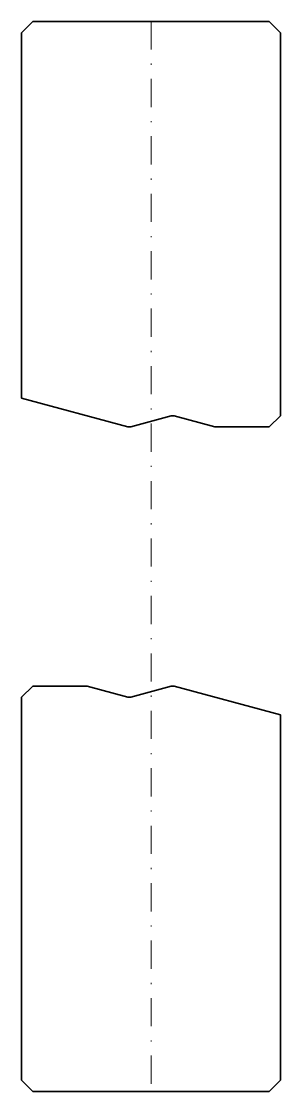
# Model space of a CAD drawing. Header units: millimetres. Extents: x -11.5 to 11.5, y 0 to 95.
import ezdxf

# ---------------------------------------------------------------- set-up
doc = ezdxf.new("R2010")
doc.units = ezdxf.units.MM
doc.header["$LTSCALE"] = 5
doc.linetypes.add('AUSGEZOGEN', pattern=[0])
doc.linetypes.add('DASHDOT', pattern=[1, 0.5, -0.25, 0, -0.25])
doc.layers.add('2', color=7, linetype='Continuous')

msp = doc.modelspace()

# ---------------------------------------------------------------- linework, layer by layer
at = {"layer": '2', "color": 7, "linetype": 'AUSGEZOGEN', "lineweight": 35}
for p, q in [((-11.5, 94), (-10.5, 95)), ((-10.5, 95), (10.5, 95)), ((10.5, 95), (11.5, 94)), ((-11.5, 61.564), (-11.5, 94)), ((11.5, 94), (11.5, 60)), ((-2.061, 59.017), (-11.5, 61.546)), ((1.802, 59.983), (-1.802, 59.017)), ((5.666, 59.017), (2.061, 59.983)), ((11.5, 60), (10.5, 59)), ((10.5, 59), (5.796, 59)), ((-10.5, 36), (-11.5, 35)), ((-5.796, 36), (-10.5, 36)), ((-2.061, 35.017), (-5.666, 35.983)), ((1.802, 35.983), (-1.802, 35.017)), ((11.5, 33.454), (2.061, 35.983)), ((-11.5, 35), (-11.5, 1)), ((11.5, 1), (11.5, 33.436)), ((-11.5, 1), (-10.5, 0)), ((10.5, 0), (11.5, 1)), ((-10.5, 0), (10.5, 0))]:
    msp.add_line(p, q, dxfattribs=at)
at = {"layer": '2', "color": 7, "linetype": 'DASHDOT', "lineweight": 18}
msp.add_line((0, 95), (0, 0), dxfattribs=at)
at = {"layer": '2', "color": 7, "linetype": 'AUSGEZOGEN', "lineweight": 35}
for centre, start, end in [((1.932, 59.5), 75.00001, 104.99998), ((-1.932, 59.5), 255, 284.99998), ((5.796, 59.5), 255.00001, 270), ((-5.796, 35.5), 75, 90), ((1.932, 35.5), 75, 105), ((-1.932, 35.5), 255, 285)]:
    msp.add_arc(centre, 0.5, start, end, dxfattribs=at)

doc.saveas('drawing.dxf')
